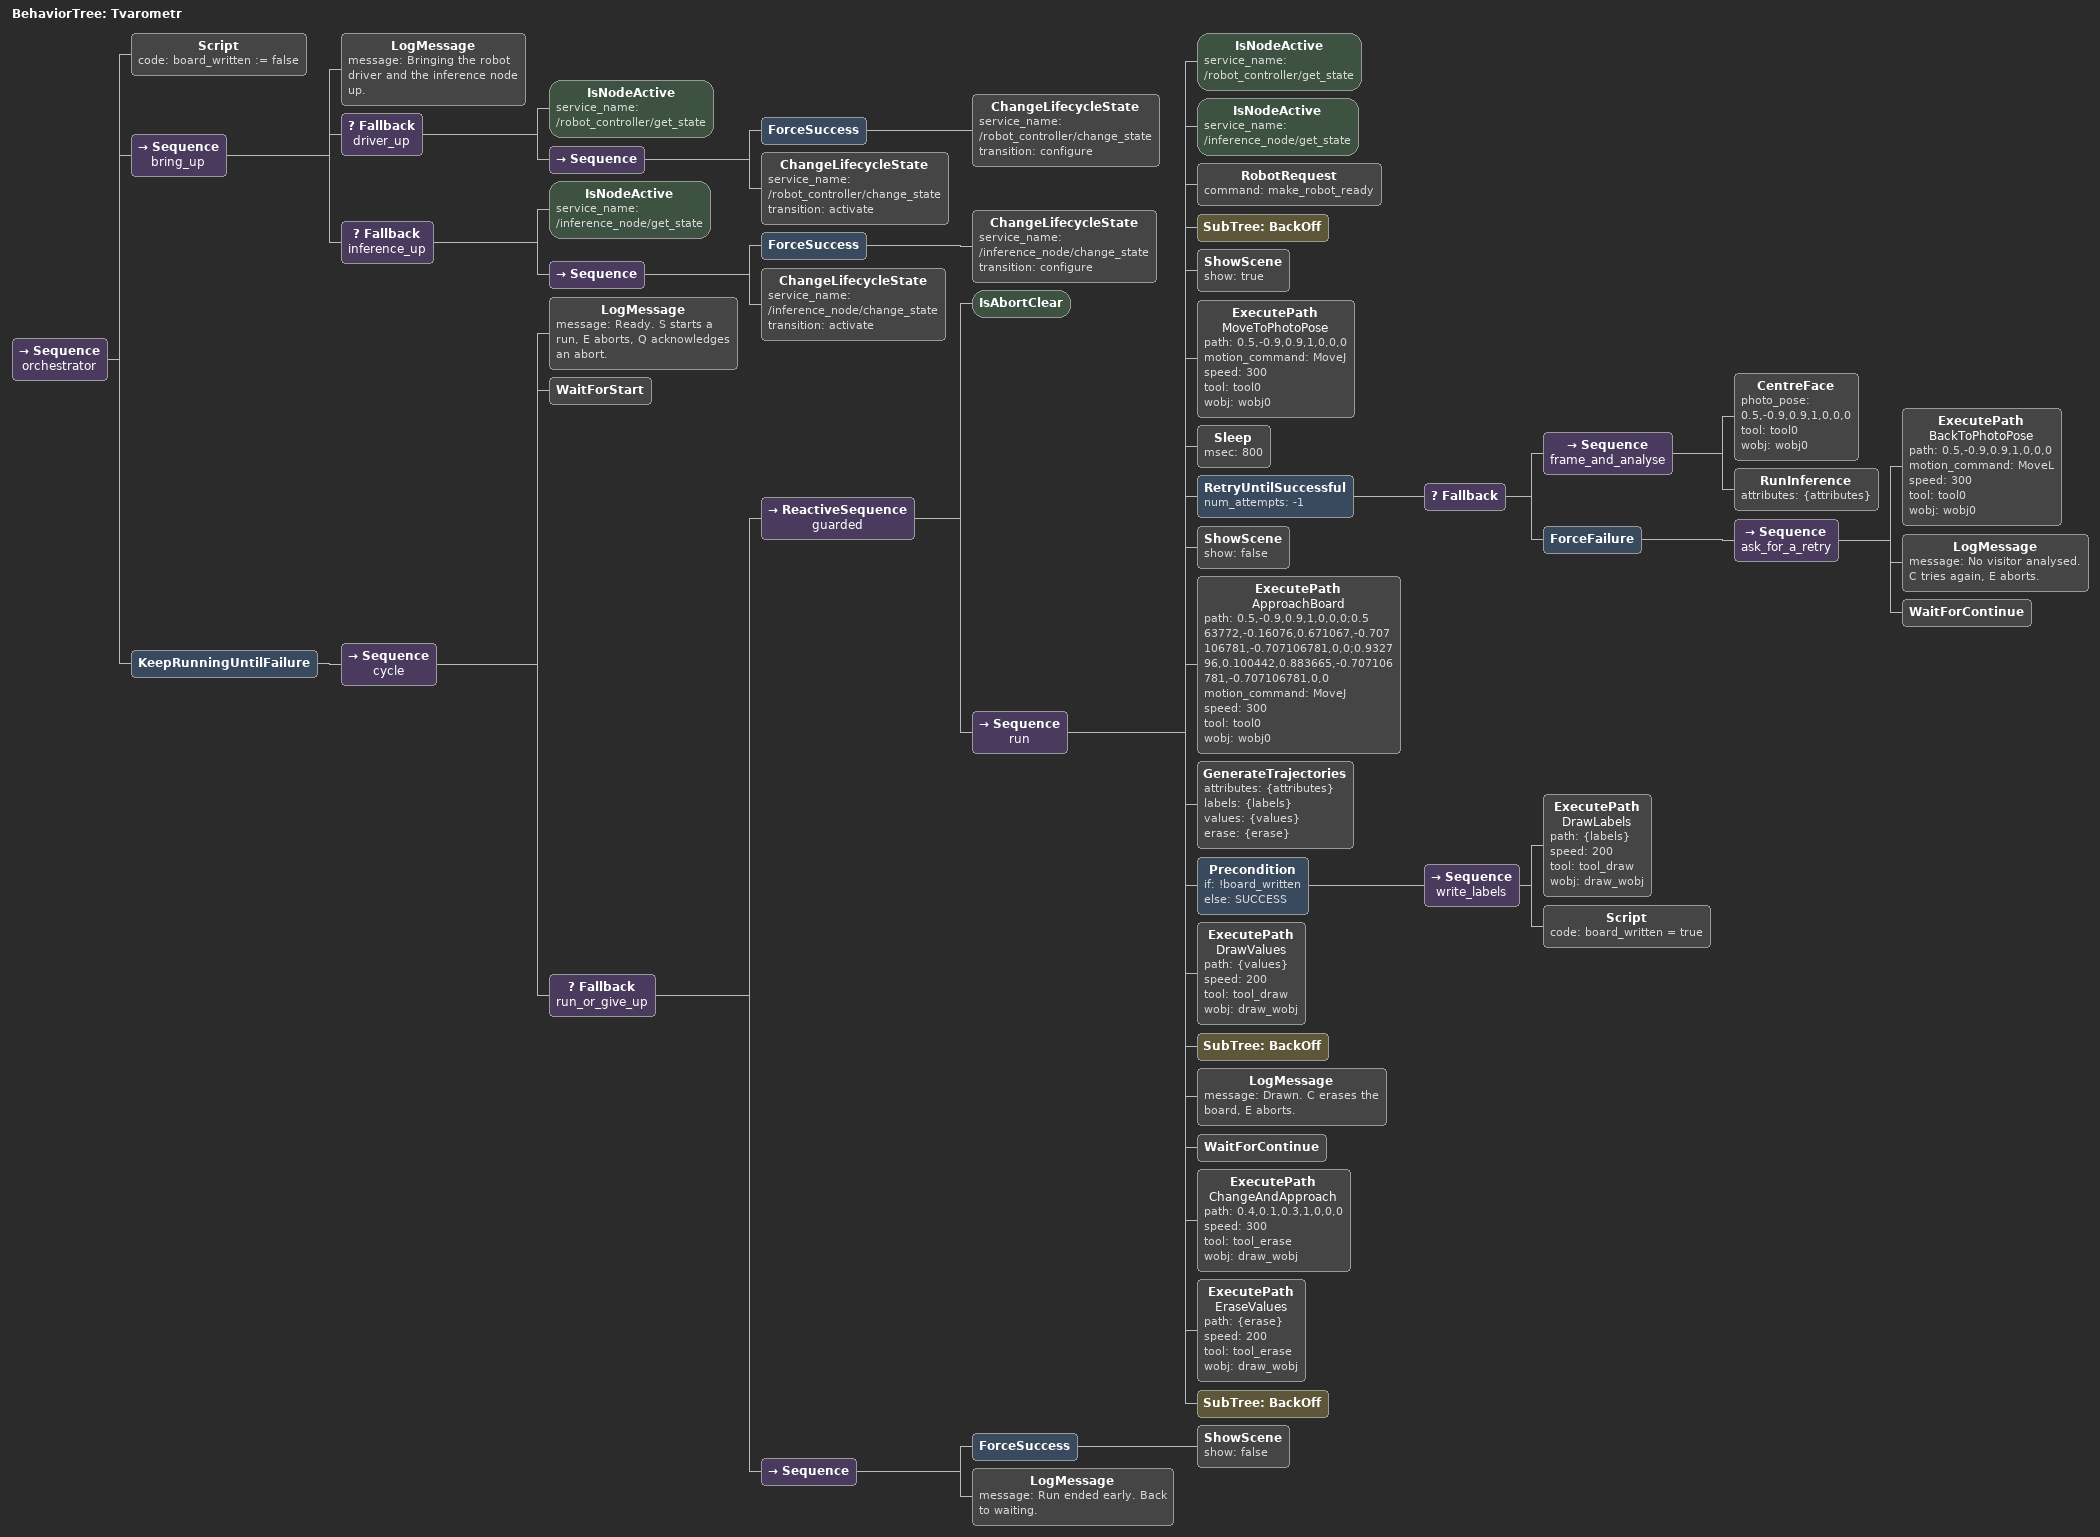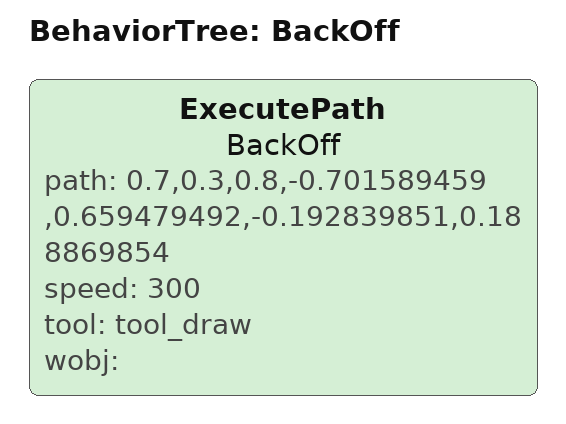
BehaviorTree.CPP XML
<?xml version="1.0" encoding="UTF-8"?>
<!-- The whole run: bring-up once, then one cycle per visitor. -->
<root BTCPP_format="4" main_tree_to_execute="Tvarometr">
  <BehaviorTree ID="Tvarometr">
    <Sequence name="orchestrator">

      <!-- Whether the labels are on the board; a clean board is assumed at start. -->
      <Script code="board_written := false"/>

      <!-- Managed nodes, only if not active yet: a restart keeps the robot session
           and the weights. Configure refuses a configured node, hence ForceSuccess. -->
      <Sequence name="bring_up">
        <LogMessage message="Bringing the robot driver and the inference node up."/>

        <Fallback name="driver_up">
          <IsNodeActive service_name="/robot_controller/get_state"/>
          <Sequence>
            <ForceSuccess>
              <ChangeLifecycleState service_name="/robot_controller/change_state"
                                    transition="configure"/>
            </ForceSuccess>
            <ChangeLifecycleState service_name="/robot_controller/change_state"
                                  transition="activate"/>
          </Sequence>
        </Fallback>

        <Fallback name="inference_up">
          <IsNodeActive service_name="/inference_node/get_state"/>
          <Sequence>
            <ForceSuccess>
              <ChangeLifecycleState service_name="/inference_node/change_state"
                                    transition="configure"/>
            </ForceSuccess>
            <ChangeLifecycleState service_name="/inference_node/change_state"
                                  transition="activate"/>
          </Sequence>
        </Fallback>
      </Sequence>

      <!-- Runs for as long as the process lives; an early end is caught below. -->
      <KeepRunningUntilFailure>
        <Sequence name="cycle">

          <LogMessage message="Ready. S starts a run, E aborts, Q acknowledges an abort."/>
          <WaitForStart/>

          <!-- Whatever ends a run early lands on the log line below, back to waiting. -->
          <Fallback name="run_or_give_up">

            <!-- Reactive: IsAbortClear is checked every tick, so E halts the running step. -->
            <ReactiveSequence name="guarded">
              <IsAbortClear/>

              <Sequence name="run">

                <!-- Once per run, outside the guard, which would call them on every tick. -->
                <IsNodeActive service_name="/robot_controller/get_state"/>
                <IsNodeActive service_name="/inference_node/get_state"/>

                <!-- At every run, so a motion failure that stopped RAPID recovers on the next S. -->
                <RobotRequest command="make_robot_ready"/>

                <!-- Every run starts off the board, wherever the last one left the arm. -->
                <SubTree ID="BackOff"/>

                <!-- The TV shows the scene from the approach until the visitor is analysed. -->
                <ShowScene show="true"/>

                <!-- Metres and ROS quaternion in wobj0. Keep the same pose in CentreFace and
                     BackToPhotoPose: centring never reads where the arm really is. -->
                <ExecutePath name="MoveToPhotoPose" path="0.5,-0.9,0.9,1,0,0,0"
                             motion_command="MoveJ" speed="300"
                             tool="tool0" wobj="wobj0"/>

                <!-- The arm has just stopped in front of the visitor. A moment
                     before the first look lets it settle and them turn to it. -->
                <Sleep msec="800"/>

                <!-- Frame the visitor, then analyse them. If either fails: back to
                     the photo pose and wait - C tries both again, E aborts. -->
                <RetryUntilSuccessful num_attempts="-1">
                  <Fallback>
                    <Sequence name="frame_and_analyse">
                      <CentreFace photo_pose="0.5,-0.9,0.9,1,0,0,0"
                                  tool="tool0" wobj="wobj0"/>
                      <RunInference attributes="{attributes}"/>
                    </Sequence>
                    <!-- Always fails, so that after C the retry runs both again. -->
                    <ForceFailure>
                      <Sequence name="ask_for_a_retry">
                        <ExecutePath name="BackToPhotoPose"
                                     path="0.5,-0.9,0.9,1,0,0,0"
                                     motion_command="MoveL" speed="300"
                                     tool="tool0" wobj="wobj0"/>
                        <LogMessage message="No visitor analysed. C tries again, E aborts."/>
                        <WaitForContinue/>
                      </Sequence>
                    </ForceFailure>
                  </Fallback>
                </RetryUntilSuccessful>

                <ShowScene show="false"/>

                <ExecutePath name="ApproachBoard"
                             path="0.5,-0.9,0.9,1,0,0,0;0.563772,-0.16076,0.671067,-0.707106781,-0.707106781,0,0;0.932796,0.100442,0.883665,-0.707106781,-0.707106781,0,0"
                             motion_command="MoveJ" speed="300"
                             tool="tool0" wobj="wobj0"/>

                <!-- All three paths at once; what gets drawn is decided below. -->
                <GenerateTrajectories attributes="{attributes}"
                                      labels="{labels}"
                                      values="{values}"
                                      erase="{erase}"/>

                <!-- Labels once; the flag is set only after they are down. -->
                <Precondition if="!board_written" else="SUCCESS">
                  <Sequence name="write_labels">
                    <ExecutePath name="DrawLabels" path="{labels}" speed="200"
                                 tool="tool_draw" wobj="draw_wobj"/>
                    <Script code="board_written = true"/>
                  </Sequence>
                </Precondition>

                <ExecutePath name="DrawValues" path="{values}" speed="200"
                             tool="tool_draw" wobj="draw_wobj"/>

                <!-- Off the board before the wrist turns for the eraser. -->
                <SubTree ID="BackOff"/>

                <!-- The operator says when the visitor has read it; E still works here. -->
                <LogMessage message="Drawn. C erases the board, E aborts."/>
                <WaitForContinue/>

               <ExecutePath name="ChangeAndApproach" path="0.4,0.1,0.3,1,0,0,0" speed="300"
                 tool="tool_erase" wobj="draw_wobj"/>

                <!-- Same flange as the pen; tool_erase still uses the pen's tooldata. -->
                <ExecutePath name="EraseValues" path="{erase}" speed="200"
                             tool="tool_erase" wobj="draw_wobj"/>

                <!-- And off the board again. -->
                <SubTree ID="BackOff"/>
              </Sequence>

            </ReactiveSequence>

            <!-- An abort must not leave the scene on the TV; blank it either way. -->
            <Sequence>
              <ForceSuccess>
                <ShowScene show="false"/>
              </ForceSuccess>
              <LogMessage message="Run ended early. Back to waiting."/>
            </Sequence>
          </Fallback>
        </Sequence>
      </KeepRunningUntilFailure>

    </Sequence>
  </BehaviorTree>

  <!-- Back-off point, its own tree because two places use it. Placeholder, wobj0. -->
  <BehaviorTree ID="BackOff">
    <ExecutePath name="BackOff" path="0.7,0.3,0.8,-0.701589459,0.659479492,-0.192839851,0.188869854" speed="300"
                 tool="tool_draw" wobj=""/>
  </BehaviorTree>
</root>
